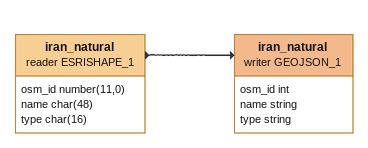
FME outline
iran_natural (reader ESRISHAPE_1)
    attributes: osm_id number(11,0), name char(48), type char(16)
    -> iran_natural (writer GEOJSON_1)
iran_natural (writer GEOJSON_1)
    attributes: osm_id int, name string, type string
